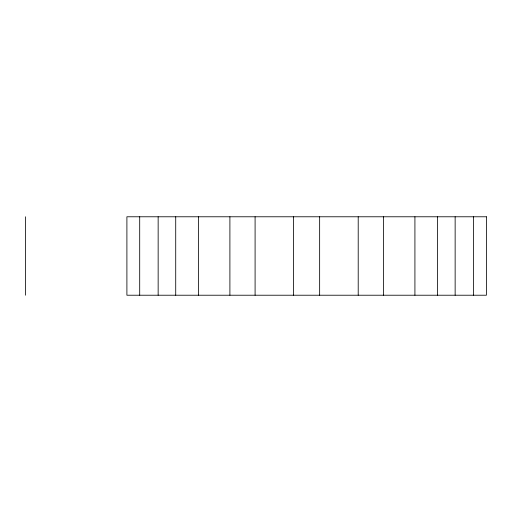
<?xml version="1.0" encoding="UTF-8"?>
<svg xmlns="http://www.w3.org/2000/svg" width="512" height="512" viewBox="0 0 512 512"><rect width="100%" height="100%" fill="white"/><g stroke="black" fill="none" stroke-linecap="round" stroke-linejoin="round"><path stroke-width="0.77" d="M473.6 216.781L473.6 295.219M455.142 216.781L455.142 295.219M437.581 216.781L437.581 295.219M414.918 216.781L414.918 295.219M383.392 216.781L383.392 295.219M358.208 216.781L358.208 295.219M319.648 216.781L319.648 295.219M293.574 216.781L293.574 295.219M255.091 216.781L255.091 295.219M229.901 216.781L229.901 295.219M198.381 216.781L198.381 295.219M175.718 216.781L175.718 295.219M158.15 216.781L158.15 295.219M139.699 216.781L139.699 295.219M25.6 216.781L25.6 295.219M486.4 216.781L126.899 216.781L126.899 295.219L486.4 295.219L486.4 216.781"/></g></svg>
